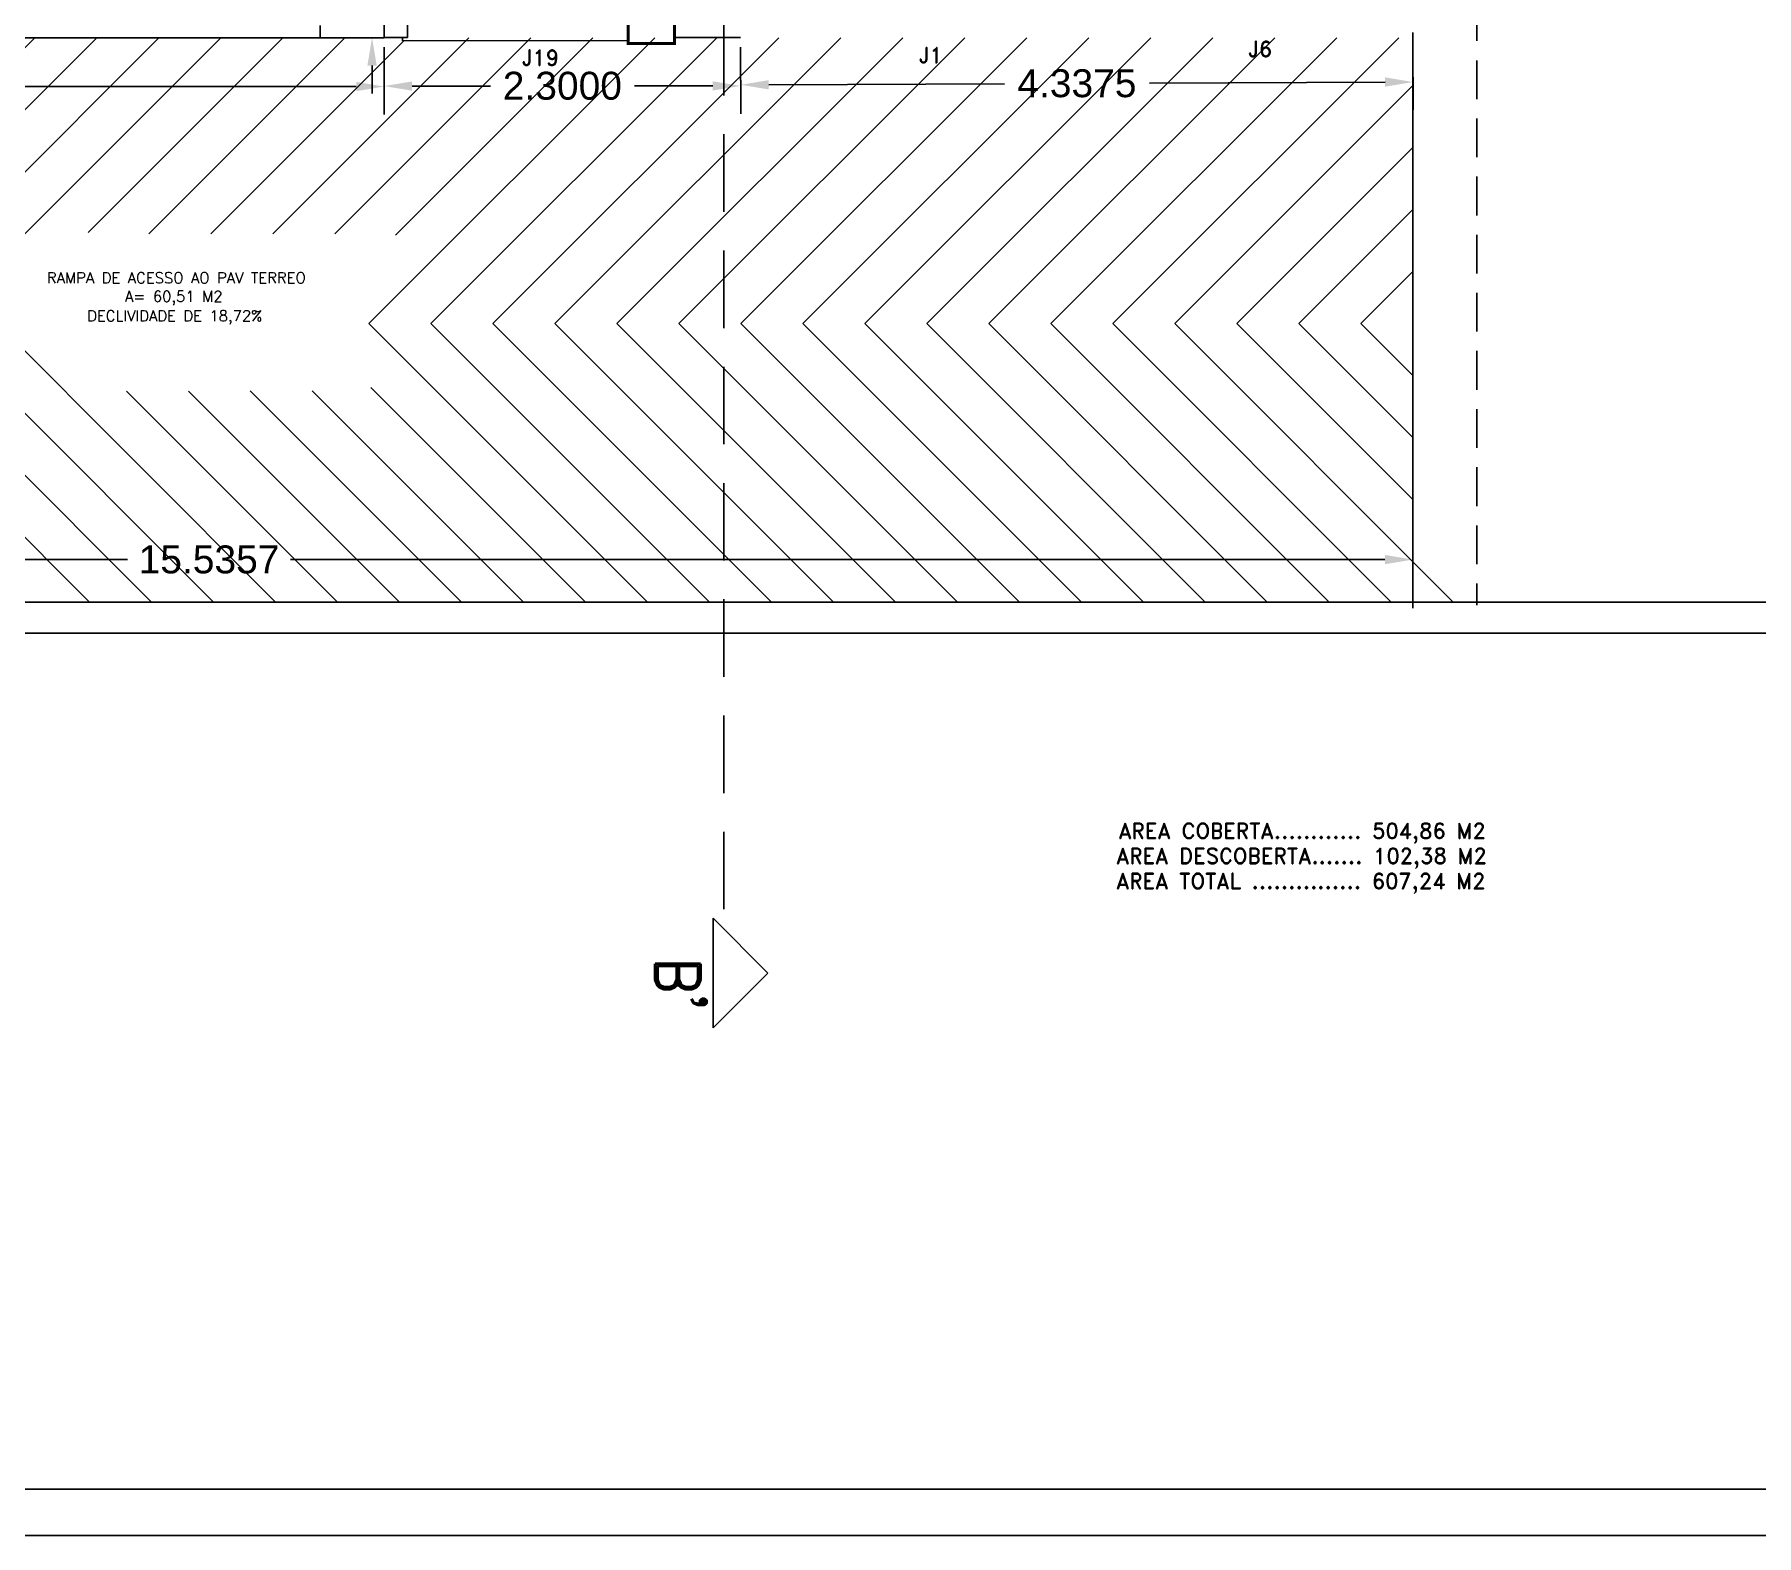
# Model space of a CAD drawing. Header units: millimetres. Extents: x 2200 to 2403, y 2380 to 2511.
# Drawn here: x 2303.7 to 2314.81, y 2420.53 to 2430.22 of the extents above; entities that cross this region are included whole.
import ezdxf

# ---------------------------------------------------------------- set-up
doc = ezdxf.new("R2010")
doc.units = ezdxf.units.MM
doc.linetypes.add('DASHED', pattern=[0.75, 0.5, -0.25])
doc.linetypes.add('HIDDEN', pattern=[0.375, 0.25, -0.125])
doc.styles.add('ROMAND', font='romand', dxfattribs={"height": 0.1})
doc.styles.get("Standard").update_dxf_attribs({"font": 'arial.ttf'})
doc.dimstyles.get("Standard").update_dxf_attribs({"dimtxt": 0.18, "dimasz": 0.18, "dimexe": 0.18, "dimexo": 0.0625, "dimgap": 0.09, "dimtad": 0, "dimtih": 1, "dimtoh": 1, "dimdec": 4, "dimzin": 0, "dimdsep": 46, "dimtxsty": 'Standard', "dimcen": 0.09, "dimadec": 0, "dimazin": 0, "dimtfac": 1, "dimtdec": 4, "dimtofl": 0, "dimtmove": 0, "dimatfit": 3, "dimfxl": 1, "dimtolj": 1, "dimtzin": 0, "dimarcsym": 0})

# ---------------------------------------------------------------- blocks, each defined once
blk = doc.blocks.new('*D203')
at = {"color": 0, "lineweight": -2, "transparency": 16777216}
for p, q in [((2305.878, 2430.832), (2305.877, 2431.012)), ((2305.893, 2430.652), (2305.698, 2430.652)), ((2305.894, 2430.198), (2305.698, 2430.198)), ((2305.878, 2430.018), (2305.878, 2429.838))]:
    blk.add_line(p, q, dxfattribs=at)
at = {"color": 0, "transparency": 16777216}
for points in [[(2305.908, 2430.832), (2305.848, 2430.832), (2305.878, 2430.652)], [(2305.908, 2430.018), (2305.848, 2430.018), (2305.878, 2430.198)]]:
    blk.add_solid(points, dxfattribs=at)
at = {"layer": 'DEFPOINTS', "color": 0, "transparency": 16777216}
for p in [(2305.956, 2430.652), (2305.878, 2430.198), (2305.956, 2430.198)]:
    blk.add_point(p, dxfattribs=at)
at = {"color": 0, "transparency": 16777216, "insert": (2305.878, 2430.425), "char_height": 0.18, "attachment_point": 5}
blk.add_mtext('\\A1;0.4541', dxfattribs=at)
blk = doc.blocks.new('*D229')
at = {"color": 0, "lineweight": -2, "transparency": 16777216}
for p, q in [((2305.956, 2430.136), (2305.957, 2429.706)), ((2308.256, 2430.138), (2308.257, 2429.707)), ((2306.136, 2429.886), (2306.642, 2429.886)), ((2308.076, 2429.887), (2307.571, 2429.887))]:
    blk.add_line(p, q, dxfattribs=at)
at = {"color": 0, "transparency": 16777216}
for points in [[(2308.076, 2429.917), (2308.076, 2429.857), (2308.256, 2429.887)], [(2306.136, 2429.916), (2306.136, 2429.856), (2305.956, 2429.886)]]:
    blk.add_solid(points, dxfattribs=at)
at = {"layer": 'DEFPOINTS', "color": 0, "transparency": 16777216}
for p in [(2305.956, 2430.198), (2308.256, 2430.2), (2305.956, 2429.886)]:
    blk.add_point(p, dxfattribs=at)
at = {"color": 0, "transparency": 16777216, "insert": (2307.106, 2429.887), "char_height": 0.18, "attachment_point": 5}
blk.add_mtext('\\A1;2.3000', dxfattribs=at)
blk = doc.blocks.new('*D223')
at = {"color": 0, "lineweight": -2, "transparency": 16777216}
for p, q in [((2298.737, 2430.136), (2298.737, 2429.703)), ((2305.956, 2430.136), (2305.956, 2429.703)), ((2298.917, 2429.883), (2301.901, 2429.883)), ((2305.776, 2429.883), (2302.792, 2429.883))]:
    blk.add_line(p, q, dxfattribs=at)
at = {"color": 0, "transparency": 16777216}
for points in [[(2298.917, 2429.913), (2298.917, 2429.853), (2298.737, 2429.883)], [(2305.776, 2429.913), (2305.776, 2429.853), (2305.956, 2429.883)]]:
    blk.add_solid(points, dxfattribs=at)
at = {"layer": 'DEFPOINTS', "color": 0, "transparency": 16777216}
for p in [(2298.737, 2430.198), (2305.956, 2430.198), (2305.956, 2429.883)]:
    blk.add_point(p, dxfattribs=at)
at = {"color": 0, "transparency": 16777216, "insert": (2302.347, 2429.883), "char_height": 0.18, "attachment_point": 5}
blk.add_mtext('\\A1;7.2191', dxfattribs=at)
blk = doc.blocks.new('*D225')
at = {"color": 0, "lineweight": -2, "transparency": 16777216}
for p, q in [((2312.594, 2430.156), (2312.596, 2429.732)), ((2308.256, 2430.138), (2308.258, 2429.714)), ((2308.438, 2429.894), (2309.958, 2429.901)), ((2312.415, 2429.912), (2310.894, 2429.905))]:
    blk.add_line(p, q, dxfattribs=at)
at = {"color": 0, "transparency": 16777216}
for points in [[(2308.437, 2429.924), (2308.438, 2429.864), (2308.258, 2429.894)], [(2312.415, 2429.942), (2312.415, 2429.882), (2312.595, 2429.912)]]:
    blk.add_solid(points, dxfattribs=at)
at = {"layer": 'DEFPOINTS', "color": 0, "transparency": 16777216}
for p in [(2308.256, 2430.2), (2312.594, 2430.219), (2312.595, 2429.912)]:
    blk.add_point(p, dxfattribs=at)
at = {"color": 0, "transparency": 16777216, "insert": (2310.426, 2429.903), "char_height": 0.18, "attachment_point": 5}
blk.add_mtext('\\A1;4.3375', dxfattribs=at)
blk = doc.blocks.new('*D226')
at = {"color": 0, "lineweight": -2, "transparency": 16777216}
for p, q in [((2297.058, 2427.344), (2297.058, 2426.651)), ((2312.594, 2427.344), (2312.594, 2426.651)), ((2297.238, 2426.831), (2304.301, 2426.831)), ((2312.414, 2426.831), (2305.351, 2426.831))]:
    blk.add_line(p, q, dxfattribs=at)
at = {"color": 0, "transparency": 16777216}
for points in [[(2297.238, 2426.861), (2297.238, 2426.801), (2297.058, 2426.831)], [(2312.414, 2426.861), (2312.414, 2426.801), (2312.594, 2426.831)]]:
    blk.add_solid(points, dxfattribs=at)
at = {"layer": 'DEFPOINTS', "color": 0, "transparency": 16777216}
for p in [(2297.058, 2427.407), (2312.594, 2427.407), (2297.058, 2426.831)]:
    blk.add_point(p, dxfattribs=at)
at = {"color": 0, "transparency": 16777216, "insert": (2304.826, 2426.831), "char_height": 0.18, "attachment_point": 5}
blk.add_mtext('\\A1;15.5357', dxfattribs=at)

msp = doc.modelspace()

# ---------------------------------------------------------------- linework, layer by layer
at = {"linetype": 'DASHED'}
msp.add_line((2308.14847, 2424.57512), (2308.14847, 2434.59588), dxfattribs=at)
at = {"linetype": 'Continuous'}
for p, q in [((2306.10389, 2433.19588), (2306.10618, 2430.19851)), ((2305.95583, 2430.65223), (2305.95618, 2430.1981)), ((2305.95618, 2430.19839), (2306.10618, 2430.19851)), ((2307.83023, 2430.19982), (2308.25618, 2430.20015))]:
    msp.add_line(p, q, dxfattribs=at)
at = {"color": 4, "linetype": 'HIDDEN'}
msp.add_line((2305.54215, 2430.65223), (2305.54215, 2430.1981), dxfattribs=at)
at = {"color": 1, "linetype": 'HIDDEN'}
msp.add_line((2313.0067, 2430.42679), (2313.0067, 2426.53694), dxfattribs=at)
at = {"color": 2}
msp.add_line((2305.95618, 2430.1981), (2298.73709, 2430.1981), dxfattribs=at)
at = {"color": 1}
for p, q in [((2303.70278, 2430.1981), (2301.85802, 2428.35334)), ((2304.10278, 2430.1981), (2302.25802, 2428.35334)), ((2304.50278, 2430.1981), (2302.65802, 2428.35334)), ((2304.90278, 2430.1981), (2303.05802, 2428.35334)), ((2305.30278, 2430.1981), (2304.04518, 2428.9405)), ((2305.70278, 2430.1981), (2304.43783, 2428.93315)), ((2306.08317, 2430.17849), (2304.83783, 2428.93315)), ((2306.50278, 2430.1981), (2305.23783, 2428.93315)), ((2306.90278, 2430.1981), (2305.63783, 2428.93315)), ((2307.70278, 2430.1981), (2305.85802, 2428.35334)), ((2307.30278, 2430.1981), (2306.02929, 2428.92461)), ((2308.10278, 2430.1981), (2306.25802, 2428.35334)), ((2308.50278, 2430.1981), (2306.65802, 2428.35334)), ((2308.90278, 2430.1981), (2307.05802, 2428.35334)), ((2309.30278, 2430.1981), (2307.45802, 2428.35334)), ((2309.70278, 2430.1981), (2307.85802, 2428.35334)), ((2310.10278, 2430.1981), (2308.25802, 2428.35334)), ((2310.50278, 2430.1981), (2308.65802, 2428.35334)), ((2310.90278, 2430.1981), (2309.05802, 2428.35334)), ((2311.30278, 2430.1981), (2309.45802, 2428.35334)), ((2311.70278, 2430.1981), (2309.85802, 2428.35334)), ((2312.10278, 2430.1981), (2310.25802, 2428.35334)), ((2312.50278, 2430.1981), (2310.65802, 2428.35334)), ((2312.59369, 2430.23129), (2312.59369, 2426.51733)), ((2312.59369, 2429.88901), (2311.05802, 2428.35334)), ((2312.59369, 2429.48901), (2311.45802, 2428.35334)), ((2312.59369, 2429.08901), (2311.85802, 2428.35334)), ((2312.59369, 2428.68901), (2312.25802, 2428.35334)), ((2304.05482, 2426.55654), (2302.25802, 2428.35334)), ((2304.45482, 2426.55654), (2302.65802, 2428.35334)), ((2304.85482, 2426.55654), (2303.05802, 2428.35334)), ((2305.25482, 2426.55654), (2303.45802, 2428.35334)), ((2307.65482, 2426.55654), (2305.85802, 2428.35334)), ((2308.05482, 2426.55654), (2306.25802, 2428.35334)), ((2308.45482, 2426.55654), (2306.65802, 2428.35334)), ((2308.85482, 2426.55654), (2307.05802, 2428.35334)), ((2309.25482, 2426.55654), (2307.45802, 2428.35334)), ((2309.65482, 2426.55654), (2307.85802, 2428.35334)), ((2310.05482, 2426.55654), (2308.25802, 2428.35334)), ((2310.45482, 2426.55654), (2308.65802, 2428.35334)), ((2310.85482, 2426.55654), (2309.05802, 2428.35334)), ((2311.25482, 2426.55654), (2309.45802, 2428.35334)), ((2311.65482, 2426.55654), (2309.85802, 2428.35334)), ((2312.05482, 2426.55654), (2310.25802, 2428.35334)), ((2312.45482, 2426.55654), (2310.65802, 2428.35334)), ((2312.85482, 2426.55654), (2311.05802, 2428.35334)), ((2312.59369, 2427.21768), (2311.45802, 2428.35334)), ((2312.59369, 2427.61768), (2311.85802, 2428.35334)), ((2312.59369, 2428.01768), (2312.25802, 2428.35334)), ((2305.65482, 2426.55654), (2304.29435, 2427.91702)), ((2306.05482, 2426.55654), (2304.69318, 2427.91819)), ((2306.45482, 2426.55654), (2305.092, 2427.91936)), ((2306.85482, 2426.55654), (2305.49083, 2427.92054)), ((2307.25482, 2426.55654), (2305.86915, 2427.94222)), ((2289.78267, 2420.53476), (2328.08178, 2420.53476))]:
    msp.add_line(p, q, dxfattribs=at)
at = {"color": 4, "linetype": 'Continuous'}
for p, q in [((2306.07526, 2430.1982), (2306.07526, 2430.17848)), ((2306.07526, 2430.17848), (2307.52229, 2430.17959))]:
    msp.add_line(p, q, dxfattribs=at)
for p, q in [((2295.04856, 2426.55654), (2326.52285, 2426.55654)), ((2295.06381, 2426.35654), (2326.72481, 2426.35654)), ((2308.07897, 2424.51725), (2308.07897, 2423.81014)), ((2308.07897, 2424.51725), (2308.43252, 2424.16369)), ((2308.43252, 2424.16369), (2308.07897, 2423.81014)), ((2290.38267, 2420.83476), (2327.77883, 2420.83476))]:
    msp.add_line(p, q)
at = {"const_width": 0.02}
msp.add_lwpolyline([(2307.5296, 2430.7608), (2307.53028, 2430.1608), (2307.83028, 2430.16114), (2307.8296, 2430.76114)], close=True, dxfattribs=at)

# ---------------------------------------------------------------- texts
at = {"color": 1, "style": 'ROMAND'}
for s, height, p in [('J6', 0.1, (2311.52737, 2430.07493)), ('J19', 0.1, (2306.84077, 2430.0191)), ('J1', 0.1, (2309.40146, 2430.03539)), ('RAMPA DE ACESSO AO PAV TERREO', 0.07, (2303.7793, 2428.61389)), ('A= 60,51 M2', 0.07, (2304.28348, 2428.49404)), ('DECLIVIDADE DE 18,72%', 0.07, (2304.03934, 2428.36863)), ('AREA COBERTA............ 504,86 M2', 0.1, (2310.69378, 2425.03113)), ('AREA DESCOBERTA....... 102,38 M2', 0.1, (2310.67893, 2424.86923)), ('AREA TOTAL ............... 607,24 M2', 0.1, (2310.67893, 2424.70733))]:
    msp.add_text(s, height=height, dxfattribs=at).set_placement(p)
for s, p in [('B', (2307.70497, 2424.27282)), ("'", (2307.7439, 2424.04719))]:
    msp.add_text(s, height=0.29214, rotation=270, dxfattribs=at).set_placement(p)

# ---------------------------------------------------------------- dimensions: what is measured, and where the dimension line sits
dim = msp.add_aligned_dim(p1=(2305.95583, 2430.65223), p2=(2305.95618, 2430.1981), distance=-0.07817, dimstyle='Standard')
dim.commit()
dim.dimension.update_dxf_attribs({"geometry": '*D203', "text_midpoint": (2305.87784, 2430.42511)})
at = {"color": 1}
for p1, p2, distance, picture, middle in [((2298.73709, 2430.1981), (2305.95618, 2430.1981), -0.315, '*D223', (2302.34664, 2429.8831)), ((2308.25618, 2430.20015), (2305.95618, 2430.19839), 0.3127, '*D229', (2307.10642, 2429.88657)), ((2308.256179, 2430.200147), (2312.593688, 2430.218907), -0.306589, '*D225', (2310.42626, 2429.902941)), ((2312.59369, 2427.40698), (2297.05802, 2427.40698), 0.57618, '*D226', (2304.82586, 2426.8308))]:
    dim = msp.add_aligned_dim(p1=p1, p2=p2, distance=distance, dimstyle='Standard', dxfattribs=at)
    dim.commit()
    dim.dimension.update_dxf_attribs({"geometry": picture, "text_midpoint": middle})

doc.saveas('drawing.dxf')
